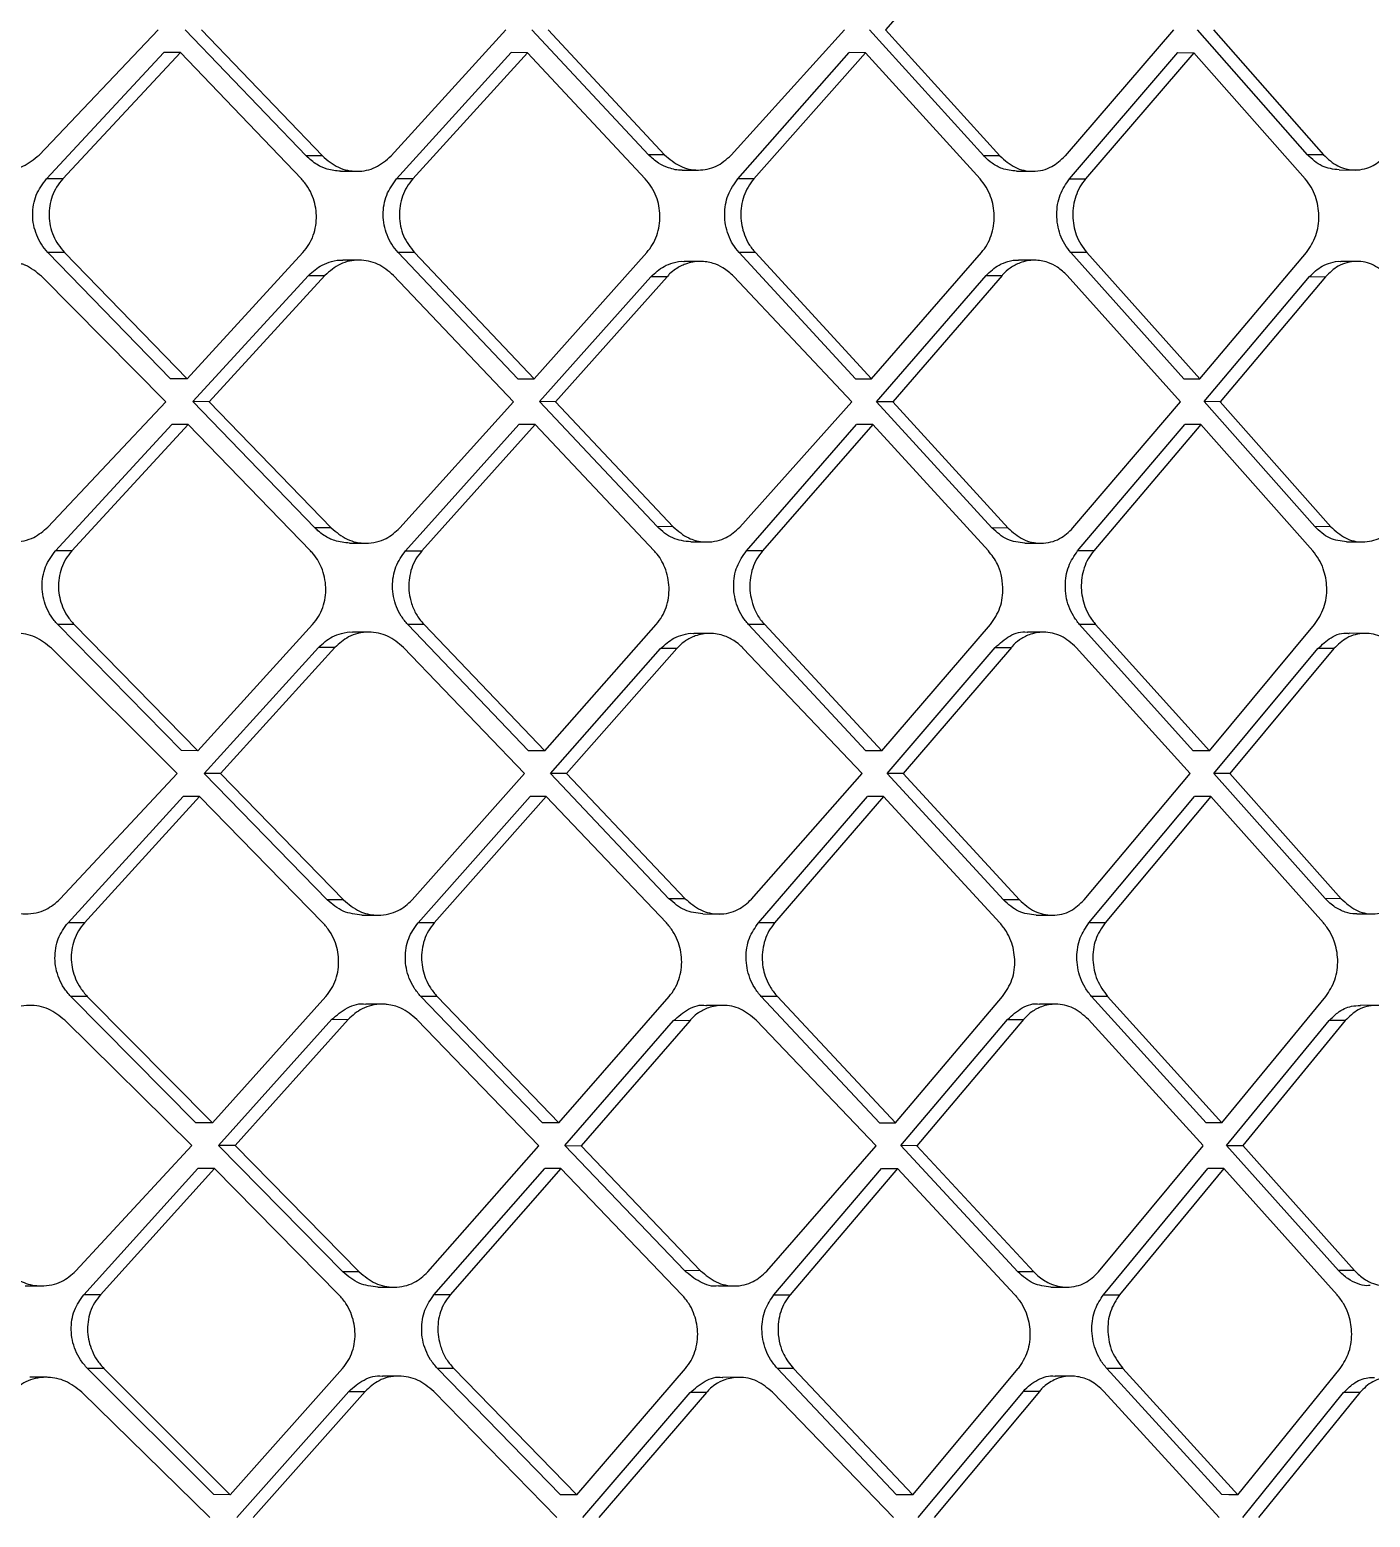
# Model space of a CAD drawing. Extents: x 525 to 609, y 649 to 778.
# Drawn here: x 535.386 to 536.673, y 715.638 to 717.065 of the extents above; entities that cross this region are included whole.
import ezdxf

# ---------------------------------------------------------------- set-up
doc = ezdxf.new("R2010")
doc.units = 0
doc.header["$MEASUREMENT"] = 0
doc.layers.add('1', color=4, linetype='Continuous')

# ---------------------------------------------------------------- blocks, each defined once
blk = doc.blocks.new('JETSETTER')
at = {"layer": '1', "color": 3, "linetype": 'Continuous', "lineweight": 25}
for p, q in [((11.1865, 48.0623), (11.0802, 47.9411)), ((10.2679, 47.8209), (10.3823, 47.9412)), ((10.5241, 47.82), (10.4082, 47.9412)), ((10.4239, 47.9412), (10.5398, 47.82)), ((10.6058, 47.82), (10.7159, 47.9411)), ((10.8527, 47.8212), (10.7408, 47.9412)), ((10.7564, 47.9411), (10.8682, 47.8211)), ((10.9322, 47.8208), (11.0408, 47.9411)), ((11.1746, 47.82), (11.0648, 47.9412)), ((11.0802, 47.9411), (11.19, 47.82)), ((11.3567, 47.9411), (11.2525, 47.82)), ((11.4851, 47.8212), (11.3796, 47.9412)), ((11.395, 47.9411), (11.5004, 47.8212)), ((10.275, 47.7981), (10.3878, 47.9192)), ((10.4035, 47.9192), (10.2907, 47.798)), ((10.4035, 47.9192), (10.3878, 47.9192)), ((10.5196, 47.798), (10.4035, 47.9192)), ((10.611, 47.798), (10.7209, 47.9192)), ((10.7365, 47.9191), (10.6266, 47.798)), ((10.7365, 47.9191), (10.7209, 47.9192)), ((10.8497, 47.798), (10.7365, 47.9191)), ((10.9384, 47.798), (11.0454, 47.9192)), ((11.0609, 47.9191), (10.9539, 47.798)), ((11.0609, 47.9191), (11.0454, 47.9192)), ((11.1709, 47.798), (11.0609, 47.9191)), ((11.2568, 47.798), (11.3608, 47.9192)), ((11.3762, 47.9191), (11.2722, 47.798)), ((11.3608, 47.9192), (11.3762, 47.9191)), ((11.3762, 47.9191), (11.4829, 47.798)), ((10.5398, 47.82), (10.5241, 47.82)), ((10.8682, 47.8211), (10.8527, 47.8212)), ((11.19, 47.82), (11.1746, 47.82)), ((11.5004, 47.8212), (11.4851, 47.8212)), ((10.5573, 47.8054), (10.573, 47.8054)), ((10.885, 47.8065), (10.9006, 47.8065)), ((11.206, 47.8054), (11.2214, 47.8053)), ((11.5156, 47.8066), (11.5309, 47.8065)), ((10.2907, 47.798), (10.275, 47.7981)), ((10.6266, 47.798), (10.611, 47.798)), ((10.9539, 47.798), (10.9384, 47.798)), ((11.2568, 47.798), (11.2722, 47.798)), ((10.3942, 47.6062), (10.2764, 47.7274)), ((10.2922, 47.7273), (10.2765, 47.7274)), ((10.2922, 47.7273), (10.4099, 47.6061)), ((10.4099, 47.6061), (10.5211, 47.7273)), ((10.575, 47.7199), (10.5593, 47.72)), ((10.7273, 47.6062), (10.6125, 47.7273)), ((10.6281, 47.7273), (10.6125, 47.7273)), ((10.6281, 47.7273), (10.7429, 47.6061)), ((10.7429, 47.6061), (10.8511, 47.7273)), ((10.9026, 47.7187), (10.887, 47.7188)), ((11.0515, 47.6061), (10.9398, 47.7273)), ((10.9553, 47.7273), (10.9398, 47.7273)), ((10.9553, 47.7273), (11.0669, 47.6061)), ((11.0669, 47.6061), (11.1723, 47.7273)), ((11.2233, 47.7199), (11.2079, 47.7199)), ((11.3664, 47.6062), (11.2581, 47.7273)), ((11.2735, 47.7273), (11.2581, 47.7273)), ((11.2735, 47.7273), (11.3818, 47.6061)), ((11.3818, 47.6061), (11.4841, 47.7273)), ((11.5326, 47.7188), (11.5173, 47.7188)), ((10.3897, 47.5841), (10.2703, 47.7045)), ((10.4156, 47.5842), (10.5265, 47.7053)), ((10.5422, 47.7053), (10.4313, 47.5841)), ((10.5265, 47.7053), (10.5422, 47.7053)), ((10.7232, 47.5841), (10.6081, 47.7053)), ((10.7481, 47.5842), (10.8551, 47.7041)), ((10.8706, 47.7041), (10.7636, 47.5841)), ((10.8706, 47.7041), (10.8551, 47.7041)), ((11.0478, 47.5841), (10.9345, 47.7044)), ((11.0717, 47.5841), (11.1768, 47.7053)), ((11.1922, 47.7053), (11.0871, 47.5841)), ((11.1768, 47.7053), (11.1922, 47.7053)), ((11.3632, 47.5841), (11.2546, 47.7053)), ((11.386, 47.5842), (11.4871, 47.7042)), ((11.5025, 47.7041), (11.4014, 47.5841)), ((11.4871, 47.7042), (11.5025, 47.7041)), ((10.4099, 47.6061), (10.3942, 47.6062)), ((10.7273, 47.6062), (10.7429, 47.6061)), ((11.0515, 47.6061), (11.0669, 47.6061)), ((11.3664, 47.6062), (11.3818, 47.6061)), ((10.2764, 47.4638), (10.3897, 47.5841)), ((10.5326, 47.463), (10.4156, 47.5842)), ((10.4313, 47.5841), (10.4156, 47.5842)), ((10.4313, 47.5841), (10.5483, 47.463)), ((10.6142, 47.463), (10.7232, 47.5841)), ((10.861, 47.4642), (10.7481, 47.5842)), ((10.7636, 47.5841), (10.7481, 47.5842)), ((10.7636, 47.5841), (10.8765, 47.4641)), ((10.9404, 47.4638), (11.0478, 47.5841)), ((11.1824, 47.463), (11.0717, 47.5841)), ((11.0871, 47.5841), (11.0717, 47.5841)), ((11.0871, 47.5841), (11.1978, 47.4629)), ((11.2601, 47.463), (11.3632, 47.5841)), ((11.4922, 47.4642), (11.386, 47.5842)), ((11.4014, 47.5841), (11.386, 47.5842)), ((11.4014, 47.5841), (11.5075, 47.4641)), ((10.2837, 47.4411), (10.3953, 47.5622)), ((10.4111, 47.5621), (10.2994, 47.441)), ((10.4111, 47.5621), (10.3953, 47.5622)), ((10.5283, 47.441), (10.4111, 47.5621)), ((10.6197, 47.441), (10.7284, 47.5621)), ((10.744, 47.5621), (10.6353, 47.441)), ((10.744, 47.5621), (10.7284, 47.5622)), ((10.8582, 47.4409), (10.744, 47.5621)), ((10.9467, 47.441), (11.0525, 47.5621)), ((11.068, 47.5621), (10.9622, 47.4409)), ((11.1789, 47.4409), (11.068, 47.5621)), ((11.2646, 47.441), (11.3674, 47.5622)), ((11.3828, 47.5621), (11.28, 47.441)), ((11.4902, 47.441), (11.3828, 47.5621)), ((10.5483, 47.463), (10.5326, 47.463)), ((10.8765, 47.4641), (10.861, 47.4642)), ((11.1978, 47.4629), (11.1824, 47.463)), ((11.5075, 47.4641), (11.4922, 47.4642)), ((10.5659, 47.4484), (10.5816, 47.4483)), ((10.8934, 47.4495), (10.9089, 47.4495)), ((11.2139, 47.4484), (11.2293, 47.4483)), ((11.5227, 47.4496), (11.538, 47.4495)), ((10.2994, 47.441), (10.2837, 47.4411)), ((10.6197, 47.441), (10.6353, 47.441)), ((10.9622, 47.4409), (10.9467, 47.441)), ((11.28, 47.441), (11.2646, 47.441)), ((10.4047, 47.2492), (10.2858, 47.3703)), ((10.3016, 47.3703), (10.2858, 47.3703)), ((10.4204, 47.2491), (10.3016, 47.3703)), ((10.5304, 47.3703), (10.4204, 47.2491)), ((10.5844, 47.3629), (10.5687, 47.3629)), ((10.7376, 47.2491), (10.6218, 47.3703)), ((10.6374, 47.3702), (10.6218, 47.3703)), ((10.6374, 47.3702), (10.7532, 47.2491)), ((10.7532, 47.2491), (10.8602, 47.3702)), ((10.9117, 47.3617), (10.8962, 47.3617)), ((11.0614, 47.2491), (10.9488, 47.3703)), ((10.9643, 47.3702), (10.9488, 47.3703)), ((10.9643, 47.3702), (11.0768, 47.2491)), ((11.0768, 47.2491), (11.1809, 47.3702)), ((11.2318, 47.3629), (11.2164, 47.3629)), ((11.3756, 47.2491), (11.2665, 47.3703)), ((11.2819, 47.3702), (11.2665, 47.3703)), ((11.2819, 47.3702), (11.391, 47.2491)), ((11.391, 47.2491), (11.492, 47.3703)), ((11.5404, 47.3617), (11.5251, 47.3618)), ((10.4004, 47.2271), (10.2799, 47.3475)), ((10.4262, 47.2272), (10.536, 47.3483)), ((10.5517, 47.3482), (10.442, 47.2271)), ((10.5517, 47.3482), (10.536, 47.3483)), ((10.7337, 47.2271), (10.6176, 47.3482)), ((10.7586, 47.2271), (10.8644, 47.3471)), ((10.8799, 47.3471), (10.7742, 47.2271)), ((10.8799, 47.3471), (10.8644, 47.3471)), ((11.0579, 47.2271), (10.9437, 47.3474)), ((11.0817, 47.2271), (11.1855, 47.3483)), ((11.201, 47.3482), (11.0972, 47.2271)), ((11.1855, 47.3483), (11.201, 47.3482)), ((11.2632, 47.3482), (11.3726, 47.2271)), ((11.3953, 47.2271), (11.4952, 47.3471)), ((11.5105, 47.3471), (11.4107, 47.2271)), ((11.5105, 47.3471), (11.4952, 47.3471)), ((10.4204, 47.2491), (10.4047, 47.2492)), ((10.7532, 47.2491), (10.7376, 47.2491)), ((11.0768, 47.2491), (11.0614, 47.2491)), ((11.391, 47.2491), (11.3756, 47.2491)), ((10.2882, 47.1068), (10.4004, 47.2271)), ((10.5444, 47.106), (10.4262, 47.2272)), ((10.442, 47.2271), (10.4263, 47.2272)), ((10.442, 47.2271), (10.5601, 47.1059)), ((10.626, 47.1059), (10.7337, 47.2271)), ((10.8724, 47.1071), (10.7586, 47.2271)), ((10.7742, 47.2271), (10.7586, 47.2271)), ((10.7742, 47.2271), (10.888, 47.1071)), ((10.9517, 47.1067), (11.0579, 47.2271)), ((11.1933, 47.106), (11.0817, 47.2271)), ((11.0972, 47.2271), (11.0817, 47.2271)), ((11.0972, 47.2271), (11.2087, 47.1059)), ((11.2708, 47.1059), (11.3726, 47.2271)), ((11.5022, 47.1072), (11.3953, 47.2271)), ((11.4107, 47.2271), (11.3953, 47.2271)), ((11.4107, 47.2271), (11.5175, 47.1071)), ((10.2957, 47.084), (10.4062, 47.2052)), ((10.422, 47.2051), (10.3115, 47.084)), ((10.422, 47.2051), (10.4062, 47.2052)), ((10.5403, 47.0839), (10.422, 47.2051)), ((10.6316, 47.084), (10.7391, 47.2051)), ((10.7547, 47.2051), (10.6472, 47.0839)), ((10.7547, 47.2051), (10.7391, 47.2051)), ((10.8699, 47.0839), (10.7547, 47.2051)), ((10.9583, 47.084), (11.0628, 47.2051)), ((11.0783, 47.2051), (10.9738, 47.0839)), ((11.0783, 47.2051), (11.0628, 47.2051)), ((11.19, 47.0839), (11.0783, 47.2051)), ((11.2755, 47.084), (11.3769, 47.2051)), ((11.3923, 47.2051), (11.2909, 47.0839)), ((11.3923, 47.2051), (11.3769, 47.2051)), ((11.5004, 47.0839), (11.3923, 47.2051)), ((10.5601, 47.1059), (10.5444, 47.106)), ((10.888, 47.1071), (10.8724, 47.1071)), ((11.2087, 47.1059), (11.1933, 47.106)), ((11.5175, 47.1071), (11.5022, 47.1072)), ((10.5778, 47.0913), (10.5935, 47.0913)), ((10.9049, 47.0925), (10.9205, 47.0924)), ((11.2248, 47.0913), (11.2402, 47.0913)), ((11.5325, 47.0925), (11.548, 47.0925)), ((10.3115, 47.084), (10.2957, 47.084)), ((10.6472, 47.0839), (10.6316, 47.084)), ((10.9738, 47.0839), (10.9583, 47.084)), ((11.2909, 47.0839), (11.2755, 47.084)), ((10.4185, 46.8921), (10.2984, 47.0133)), ((10.3142, 47.0132), (10.2985, 47.0133)), ((10.3142, 47.0132), (10.4342, 46.8921)), ((10.4342, 46.8921), (10.5431, 47.0132)), ((10.5971, 47.0058), (10.5814, 47.0059)), ((10.7512, 46.8921), (10.6344, 47.0133)), ((10.65, 47.0132), (10.6344, 47.0133)), ((10.65, 47.0132), (10.7668, 46.892)), ((10.7668, 46.892), (10.8726, 47.0132)), ((10.9241, 47.0047), (10.9085, 47.0047)), ((11.0744, 46.8921), (10.961, 47.0132)), ((10.9765, 47.0132), (10.961, 47.0132)), ((10.9765, 47.0132), (11.0899, 46.892)), ((11.0899, 46.892), (11.1926, 47.0132)), ((11.2435, 47.0058), (11.2281, 47.0059)), ((11.3878, 46.8921), (11.278, 47.0132)), ((11.2934, 47.0132), (11.278, 47.0132)), ((11.2934, 47.0132), (11.4031, 46.8921)), ((11.4031, 46.8921), (11.5028, 47.0132)), ((11.5511, 47.0047), (11.5359, 47.0048)), ((10.4144, 46.8701), (10.2927, 46.9904)), ((10.4402, 46.8701), (10.5489, 46.9913)), ((10.5646, 46.9912), (10.456, 46.8701)), ((10.5489, 46.9913), (10.5646, 46.9912)), ((10.7476, 46.87), (10.6304, 46.9912)), ((10.7724, 46.8701), (10.8769, 46.9901)), ((10.8925, 46.99), (10.788, 46.87)), ((10.8925, 46.99), (10.8769, 46.9901)), ((11.0712, 46.87), (10.9562, 46.9904)), ((11.0949, 46.8701), (11.1974, 46.9912)), ((11.2128, 46.9912), (11.1104, 46.87)), ((11.1974, 46.9912), (11.2128, 46.9912)), ((11.385, 46.8701), (11.2749, 46.9912)), ((11.4076, 46.8701), (11.5061, 46.9901)), ((11.5214, 46.9901), (11.423, 46.8701)), ((11.5214, 46.9901), (11.5061, 46.9901)), ((10.4342, 46.8921), (10.4185, 46.8921)), ((10.7668, 46.892), (10.7512, 46.8921)), ((11.0744, 46.8921), (11.0899, 46.892)), ((11.4031, 46.8921), (11.3878, 46.8921)), ((10.3033, 46.7498), (10.4144, 46.8701)), ((10.5595, 46.7489), (10.4402, 46.8701)), ((10.456, 46.8701), (10.4403, 46.8701)), ((10.456, 46.8701), (10.5752, 46.7489)), ((10.6411, 46.7489), (10.7476, 46.87)), ((10.8872, 46.7501), (10.7724, 46.8701)), ((10.7724, 46.8701), (10.788, 46.87)), ((10.788, 46.87), (10.9028, 46.75)), ((10.9664, 46.7497), (11.0712, 46.87)), ((11.2073, 46.7489), (11.0949, 46.8701)), ((11.1104, 46.87), (11.095, 46.8701)), ((11.1104, 46.87), (11.2227, 46.7489)), ((11.2847, 46.7489), (11.385, 46.87)), ((11.5151, 46.7501), (11.4076, 46.8701)), ((11.423, 46.8701), (11.5304, 46.7501)), ((10.311, 46.727), (10.4204, 46.8481)), ((10.4362, 46.8481), (10.3268, 46.7269)), ((10.4362, 46.8481), (10.4204, 46.8481)), ((10.5557, 46.7269), (10.4362, 46.8481)), ((10.6469, 46.7269), (10.7532, 46.8481)), ((10.7687, 46.848), (10.6625, 46.7269)), ((10.8849, 46.7269), (10.7687, 46.848)), ((10.9731, 46.7269), (11.0763, 46.8481)), ((11.0917, 46.848), (10.9886, 46.7269)), ((11.0763, 46.8481), (11.0917, 46.848)), ((11.0917, 46.848), (11.2043, 46.7269)), ((11.2894, 46.7269), (11.3895, 46.8481)), ((11.4049, 46.848), (11.3048, 46.7269)), ((11.5136, 46.7269), (11.4049, 46.848)), ((10.5752, 46.7489), (10.5595, 46.7489)), ((10.9028, 46.75), (10.8872, 46.7501)), ((11.2227, 46.7489), (11.2073, 46.7489)), ((11.5304, 46.7501), (11.5151, 46.7501)), ((10.2545, 46.7355), (10.2703, 46.7355)), ((10.5931, 46.7343), (10.6087, 46.7342)), ((10.9198, 46.7354), (10.9353, 46.7354)), ((11.2389, 46.7343), (11.2543, 46.7342)), ((10.3268, 46.7269), (10.311, 46.727)), ((10.6625, 46.7269), (10.6469, 46.7269)), ((10.9731, 46.7269), (10.9886, 46.7269)), ((11.2895, 46.7269), (11.3048, 46.7269)), ((10.2748, 46.6477), (10.259, 46.6477)), ((10.4357, 46.5351), (10.3144, 46.6563)), ((10.3302, 46.6562), (10.3144, 46.6562)), ((10.3302, 46.6562), (10.4514, 46.535)), ((10.4514, 46.535), (10.5591, 46.6562)), ((10.6132, 46.6488), (10.5975, 46.6488)), ((10.7682, 46.535), (10.6503, 46.6562)), ((10.666, 46.6562), (10.6503, 46.6562)), ((10.666, 46.6562), (10.7839, 46.535)), ((10.7839, 46.535), (10.8883, 46.6561)), ((10.9398, 46.6476), (10.9242, 46.6477)), ((11.0908, 46.535), (10.9765, 46.6562)), ((10.992, 46.6561), (10.9765, 46.6562)), ((10.992, 46.6561), (11.1063, 46.535)), ((11.1063, 46.535), (11.2076, 46.6561)), ((11.2585, 46.6488), (11.2429, 46.6488)), ((11.403, 46.5351), (11.2926, 46.6562)), ((11.308, 46.6562), (11.2926, 46.6562)), ((11.308, 46.6562), (11.4184, 46.535)), ((11.4184, 46.535), (11.5166, 46.6562)), ((10.4318, 46.513), (10.3089, 46.6334)), ((10.4576, 46.5131), (10.5651, 46.6342)), ((10.5808, 46.6342), (10.4734, 46.513)), ((10.5651, 46.6342), (10.5808, 46.6342)), ((10.7648, 46.513), (10.6466, 46.6342)), ((10.7896, 46.513), (10.8928, 46.633)), ((10.9083, 46.633), (10.8052, 46.513)), ((10.9083, 46.633), (10.8928, 46.633)), ((11.0878, 46.513), (10.9719, 46.6333)), ((11.1115, 46.513), (11.2125, 46.6342)), ((11.2279, 46.6341), (11.1269, 46.513)), ((11.2279, 46.6341), (11.2125, 46.6342)), ((11.4005, 46.513), (11.2898, 46.6342)), ((11.423, 46.5131), (11.5199, 46.6331)), ((11.5353, 46.633), (11.4383, 46.513)), ((11.5353, 46.633), (11.5199, 46.6331)), ((10.4514, 46.535), (10.4357, 46.5351)), ((10.7839, 46.535), (10.7683, 46.535)), ((11.1063, 46.535), (11.0908, 46.535))]:
    blk.add_line(p, q, dxfattribs=at)
at = {"layer": '1', "color": 3, "linetype": 'Continuous', "lineweight": 25, "flags": 128}
for points in [[(11.068, 47.5621), (11.0593, 47.5621), (11.0525, 47.5621)], [(11.3828, 47.5621), (11.3742, 47.5621), (11.3674, 47.5622)], [(11.4076, 46.8701), (11.4162, 46.8701), (11.423, 46.8701)], [(10.7687, 46.848), (10.76, 46.8481), (10.7532, 46.8481)], [(11.4049, 46.848), (11.3963, 46.8481), (11.3895, 46.8481)], [(11.4184, 46.535), (11.4098, 46.535), (11.403, 46.5351)]]:
    blk.add_lwpolyline(points, dxfattribs=at)
at = {"layer": '1', "color": 3, "linetype": 'Continuous', "lineweight": 25}
for points, knots in [([(10.2005, 47.8212), (10.2055, 47.8171), (10.2155, 47.809), (10.2343, 47.8054), (10.2531, 47.8087), (10.263, 47.8168), (10.2679, 47.8209)], [0, 0, 0, 0, 0.249217, 0.499456, 0.750404, 1, 1, 1, 1]), ([(10.5573, 47.8054), (10.553, 47.8058), (10.5452, 47.8065), (10.5337, 47.8116), (10.5276, 47.817), (10.5241, 47.82)], [0, 0, 0, 0, 0.356318, 0.643628, 1, 1, 1, 1]), ([(10.5398, 47.82), (10.5447, 47.8159), (10.5545, 47.8077), (10.573, 47.8042), (10.5914, 47.8076), (10.601, 47.8159), (10.6058, 47.82)], [0, 0, 0, 0, 0.249458, 0.499571, 0.750256, 1, 1, 1, 1]), ([(10.885, 47.8066), (10.885, 47.8065), (10.8806, 47.806), (10.8727, 47.8081), (10.8617, 47.8129), (10.8558, 47.8183), (10.8527, 47.8212)], [0, 0, 0, 0, 0.002326, 0.373853, 0.664252, 1, 1, 1, 1]), ([(10.8682, 47.8211), (10.873, 47.8171), (10.8825, 47.8089), (10.9004, 47.8054), (10.9182, 47.8086), (10.9275, 47.8167), (10.9322, 47.8208)], [0, 0, 0, 0, 0.249687, 0.499719, 0.750158, 1, 1, 1, 1]), ([(11.206, 47.8054), (11.2013, 47.8059), (11.1931, 47.8067), (11.1829, 47.8124), (11.1773, 47.8171), (11.1749, 47.8197), (11.1746, 47.82)], [0, 0, 0, 0, 0.406207, 0.710662, 0.967632, 1, 1, 1, 1]), ([(11.19, 47.82), (11.1946, 47.8159), (11.2039, 47.8077), (11.2191, 47.8046), (11.231, 47.8061), (11.242, 47.8102), (11.2484, 47.8162), (11.2525, 47.82)], [0, 0, 0, 0, 0.249529, 0.499101, 0.641601, 0.772733, 1, 1, 1, 1]), ([(11.5156, 47.8066), (11.5099, 47.8073), (11.4985, 47.8086), (11.4896, 47.817), (11.4851, 47.8212)], [0, 0, 0, 0, 0.498819, 1, 1, 1, 1]), ([(11.5004, 47.8212), (11.5049, 47.8171), (11.5123, 47.8103), (11.5233, 47.807), (11.532, 47.8063), (11.5398, 47.8073), (11.5505, 47.8111), (11.5567, 47.8171), (11.5607, 47.8208)], [0, 0, 0, 0, 0.249492, 0.414129, 0.499787, 0.639593, 0.769704, 1, 1, 1, 1]), ([(10.2764, 47.7274), (10.2742, 47.7299), (10.2699, 47.7349), (10.2654, 47.7439), (10.2625, 47.7535), (10.2615, 47.7634), (10.2624, 47.7732), (10.2657, 47.7856), (10.2713, 47.7931), (10.275, 47.7981)], [0, 0, 0, 0, 0.130624, 0.259173, 0.385889, 0.511016, 0.634833, 0.757605, 1, 1, 1, 1]), ([(10.2907, 47.798), (10.2886, 47.7955), (10.2845, 47.7905), (10.279, 47.7788), (10.2768, 47.7657), (10.2784, 47.7527), (10.2822, 47.7401), (10.2882, 47.7324), (10.2922, 47.7273)], [0, 0, 0, 0, 0.129881, 0.256623, 0.50062, 0.623805, 0.750228, 1, 1, 1, 1]), ([(10.5211, 47.7273), (10.5231, 47.7298), (10.5272, 47.7348), (10.5326, 47.7465), (10.5353, 47.7626), (10.5319, 47.7787), (10.5261, 47.7904), (10.5218, 47.7954), (10.5196, 47.798)], [0, 0, 0, 0, 0.128552, 0.254846, 0.500517, 0.739475, 0.867093, 1, 1, 1, 1]), ([(10.6125, 47.7273), (10.6103, 47.7299), (10.6061, 47.7349), (10.6016, 47.744), (10.5989, 47.7536), (10.5976, 47.7666), (10.6002, 47.7831), (10.6074, 47.7931), (10.611, 47.798)], [0, 0, 0, 0, 0.13115, 0.260237, 0.387481, 0.513023, 0.758633, 1, 1, 1, 1]), ([(10.6266, 47.798), (10.6246, 47.7955), (10.6206, 47.7905), (10.6152, 47.7787), (10.6126, 47.7624), (10.6164, 47.7426), (10.6242, 47.7324), (10.6281, 47.7273)], [0, 0, 0, 0, 0.129556, 0.256325, 0.501111, 0.750029, 1, 1, 1, 1]), ([(10.8511, 47.7273), (10.8531, 47.7297), (10.857, 47.7347), (10.8623, 47.7464), (10.8649, 47.7626), (10.8617, 47.7786), (10.856, 47.7903), (10.8518, 47.7954), (10.8497, 47.798)], [0, 0, 0, 0, 0.127886, 0.253967, 0.500341, 0.739341, 0.867043, 1, 1, 1, 1]), ([(10.9398, 47.7273), (10.9377, 47.7299), (10.9335, 47.7349), (10.9292, 47.7441), (10.9265, 47.7537), (10.9254, 47.7668), (10.9279, 47.7831), (10.9349, 47.7931), (10.9384, 47.798)], [0, 0, 0, 0, 0.131686, 0.261311, 0.388978, 0.514778, 0.760224, 1, 1, 1, 1]), ([(10.9539, 47.798), (10.9519, 47.7955), (10.948, 47.7905), (10.9428, 47.7787), (10.9402, 47.7627), (10.9434, 47.7467), (10.9489, 47.735), (10.9531, 47.7299), (10.9553, 47.7272)], [0, 0, 0, 0, 0.128915, 0.255371, 0.500274, 0.737135, 0.865408, 1, 1, 1, 1]), ([(11.1723, 47.7273), (11.1742, 47.7297), (11.178, 47.7347), (11.1831, 47.7464), (11.1857, 47.7625), (11.1826, 47.7786), (11.1771, 47.7903), (11.173, 47.7954), (11.1709, 47.798)], [0, 0, 0, 0, 0.127067, 0.252921, 0.500152, 0.739066, 0.866882, 1, 1, 1, 1]), ([(11.2581, 47.7273), (11.256, 47.7299), (11.252, 47.735), (11.2477, 47.7442), (11.2452, 47.7539), (11.2441, 47.767), (11.2466, 47.7832), (11.2534, 47.7931), (11.2568, 47.798)], [0, 0, 0, 0, 0.132691, 0.263114, 0.391338, 0.517448, 0.76244, 1, 1, 1, 1]), ([(11.2722, 47.798), (11.2703, 47.7955), (11.2665, 47.7905), (11.2614, 47.7788), (11.2588, 47.7628), (11.2619, 47.7468), (11.2673, 47.7351), (11.2714, 47.7299), (11.2735, 47.7273)], [0, 0, 0, 0, 0.128427, 0.254716, 0.500108, 0.735924, 0.864531, 1, 1, 1, 1]), ([(11.4841, 47.7273), (11.4876, 47.7325), (11.4944, 47.7428), (11.4971, 47.7625), (11.4942, 47.7785), (11.4889, 47.7903), (11.4849, 47.7954), (11.4829, 47.798)], [0, 0, 0, 0, 0.250485, 0.499403, 0.738227, 0.866353, 1, 1, 1, 1]), ([(10.2703, 47.7045), (10.2653, 47.7086), (10.2603, 47.7127), (10.2544, 47.7152), (10.254, 47.7154), (10.2524, 47.716), (10.2466, 47.718), (10.2348, 47.7197), (10.2176, 47.7165), (10.2078, 47.7083), (10.203, 47.7042)], [0, 0, 0, 0, 0.248889, 0.251194, 0.255286, 0.268823, 0.31738, 0.499763, 0.750558, 1, 1, 1, 1]), ([(10.5265, 47.7053), (10.5307, 47.7091), (10.5373, 47.715), (10.5489, 47.7189), (10.5557, 47.7205), (10.5593, 47.72), (10.5593, 47.7199)], [0, 0, 0, 0, 0.43776, 0.702006, 0.995972, 1, 1, 1, 1]), ([(10.6081, 47.7053), (10.6032, 47.7094), (10.5934, 47.7176), (10.575, 47.7211), (10.5565, 47.7177), (10.5469, 47.7094), (10.5422, 47.7053)], [0, 0, 0, 0, 0.249384, 0.499477, 0.750216, 1, 1, 1, 1]), ([(10.8551, 47.7041), (10.8591, 47.7079), (10.8656, 47.7138), (10.8767, 47.7177), (10.8834, 47.7193), (10.8869, 47.7187), (10.887, 47.7187)], [0, 0, 0, 0, 0.438594, 0.700226, 0.989598, 1, 1, 1, 1]), ([(10.9345, 47.7044), (10.9312, 47.7074), (10.9252, 47.7128), (10.9141, 47.7176), (10.9018, 47.7195), (10.8893, 47.7173), (10.8797, 47.7123), (10.8738, 47.7077), (10.8714, 47.705), (10.8706, 47.7041)], [0, 0, 0, 0, 0.177383, 0.320412, 0.499392, 0.699172, 0.849268, 0.94952, 1, 1, 1, 1]), ([(11.1768, 47.7053), (11.1807, 47.7091), (11.187, 47.7151), (11.198, 47.7189), (11.2044, 47.7205), (11.2078, 47.7199), (11.2078, 47.7199)], [0, 0, 0, 0, 0.443747, 0.706104, 0.994912, 1, 1, 1, 1]), ([(11.2546, 47.7053), (11.2516, 47.7081), (11.2459, 47.7135), (11.2351, 47.7186), (11.2228, 47.7207), (11.2103, 47.7184), (11.2002, 47.713), (11.1945, 47.7083), (11.1924, 47.7056), (11.1922, 47.7053)], [0, 0, 0, 0, 0.168102, 0.313567, 0.499629, 0.702885, 0.854165, 0.983025, 1, 1, 1, 1]), ([(11.4871, 47.7042), (11.491, 47.708), (11.4971, 47.7139), (11.5077, 47.7177), (11.5139, 47.7194), (11.5172, 47.7188), (11.5173, 47.7187)], [0, 0, 0, 0, 0.445746, 0.705255, 0.988545, 1, 1, 1, 1]), ([(11.5627, 47.7045), (11.5582, 47.7085), (11.5493, 47.7165), (11.5346, 47.7195), (11.5231, 47.7179), (11.5125, 47.7138), (11.5064, 47.7079), (11.5025, 47.7041)], [0, 0, 0, 0, 0.249683, 0.499218, 0.642033, 0.773267, 1, 1, 1, 1]), ([(10.209, 47.4642), (10.214, 47.4601), (10.2241, 47.452), (10.2404, 47.4489), (10.2533, 47.4503), (10.2652, 47.4542), (10.272, 47.4601), (10.2764, 47.4638)], [0, 0, 0, 0, 0.248776, 0.498552, 0.644053, 0.776217, 1, 1, 1, 1]), ([(10.5659, 47.4484), (10.5611, 47.4489), (10.5526, 47.4497), (10.5425, 47.4548), (10.5363, 47.4594), (10.5335, 47.4621), (10.5326, 47.463)], [0, 0, 0, 0, 0.39826, 0.698709, 0.899389, 1, 1, 1, 1]), ([(10.5483, 47.463), (10.5532, 47.4589), (10.563, 47.4507), (10.579, 47.4476), (10.5916, 47.4491), (10.6033, 47.4532), (10.61, 47.4592), (10.6142, 47.463)], [0, 0, 0, 0, 0.249072, 0.498736, 0.642409, 0.773951, 1, 1, 1, 1]), ([(10.8934, 47.4496), (10.8874, 47.4502), (10.8753, 47.4516), (10.8658, 47.4599), (10.861, 47.4642)], [0, 0, 0, 0, 0.498186, 1, 1, 1, 1]), ([(10.8765, 47.4641), (10.8812, 47.46), (10.8895, 47.4529), (10.9009, 47.45), (10.9067, 47.4495), (10.9081, 47.4495), (10.9085, 47.4495), (10.9086, 47.4495), (10.9119, 47.4495), (10.9184, 47.4502), (10.9296, 47.4541), (10.9362, 47.46), (10.9404, 47.4638)], [0, 0, 0, 0, 0.249098, 0.435288, 0.482664, 0.494845, 0.498044, 0.499207, 0.499342, 0.641198, 0.772023, 1, 1, 1, 1]), ([(11.2139, 47.4484), (11.2081, 47.4491), (11.1964, 47.4504), (11.1871, 47.4588), (11.1824, 47.463)], [0, 0, 0, 0, 0.494465, 1, 1, 1, 1]), ([(11.1978, 47.4629), (11.2024, 47.4588), (11.21, 47.4522), (11.2214, 47.4488), (11.2304, 47.448), (11.2387, 47.4491), (11.2497, 47.4531), (11.256, 47.4591), (11.2601, 47.463)], [0, 0, 0, 0, 0.249293, 0.406183, 0.49963, 0.639113, 0.769107, 1, 1, 1, 1]), ([(11.5227, 47.4496), (11.5171, 47.4503), (11.5057, 47.4516), (11.4967, 47.46), (11.4922, 47.4642)], [0, 0, 0, 0, 0.500202, 1, 1, 1, 1]), ([(11.5075, 47.4641), (11.512, 47.4601), (11.521, 47.4519), (11.5355, 47.4489), (11.5468, 47.4502), (11.5574, 47.454), (11.5636, 47.46), (11.5677, 47.4638)], [0, 0, 0, 0, 0.249766, 0.499306, 0.636044, 0.765207, 1, 1, 1, 1]), ([(10.2858, 47.3703), (10.2835, 47.3729), (10.2791, 47.378), (10.2745, 47.3871), (10.2716, 47.3968), (10.2703, 47.4098), (10.2728, 47.4262), (10.2801, 47.4361), (10.2837, 47.4411)], [0, 0, 0, 0, 0.132712, 0.262796, 0.390499, 0.516048, 0.76059, 1, 1, 1, 1]), ([(10.2994, 47.441), (10.2974, 47.4385), (10.2933, 47.4335), (10.2892, 47.4246), (10.2868, 47.4151), (10.2861, 47.4024), (10.2889, 47.3896), (10.2948, 47.378), (10.2993, 47.3729), (10.3016, 47.3703)], [0, 0, 0, 0, 0.128931, 0.255264, 0.379309, 0.50139, 0.737205, 0.865267, 1, 1, 1, 1]), ([(10.5304, 47.3702), (10.5324, 47.3727), (10.5364, 47.3777), (10.5404, 47.3866), (10.5428, 47.3961), (10.5436, 47.4091), (10.54, 47.4247), (10.5334, 47.4359), (10.5289, 47.4404), (10.5283, 47.441)], [0, 0, 0, 0, 0.127638, 0.25366, 0.378344, 0.501628, 0.750815, 0.970875, 1, 1, 1, 1]), ([(10.6218, 47.3703), (10.6196, 47.3729), (10.6152, 47.378), (10.6107, 47.3872), (10.6078, 47.3969), (10.6066, 47.4099), (10.6091, 47.4262), (10.6162, 47.4361), (10.6196, 47.441)], [0, 0, 0, 0, 0.13336, 0.264063, 0.392257, 0.518115, 0.762455, 1, 1, 1, 1]), ([(10.6353, 47.441), (10.6333, 47.4385), (10.6293, 47.4335), (10.624, 47.4217), (10.622, 47.4086), (10.6237, 47.3952), (10.6272, 47.3848), (10.6319, 47.3763), (10.6359, 47.3719), (10.6374, 47.3702)], [0, 0, 0, 0, 0.128338, 0.254502, 0.500003, 0.623894, 0.767125, 0.913589, 1, 1, 1, 1]), ([(10.8602, 47.3702), (10.8622, 47.3727), (10.866, 47.3776), (10.8712, 47.3894), (10.8737, 47.4058), (10.8695, 47.4247), (10.8631, 47.4359), (10.8586, 47.4405), (10.8582, 47.4409)], [0, 0, 0, 0, 0.127003, 0.252959, 0.500826, 0.750394, 0.973472, 1, 1, 1, 1]), ([(10.9488, 47.3703), (10.9466, 47.3729), (10.9423, 47.378), (10.9379, 47.3873), (10.9352, 47.3971), (10.934, 47.4101), (10.9365, 47.4263), (10.9434, 47.4362), (10.9467, 47.441)], [0, 0, 0, 0, 0.13434, 0.265846, 0.394629, 0.520821, 0.764745, 1, 1, 1, 1]), ([(10.9622, 47.4409), (10.9603, 47.4384), (10.9564, 47.4335), (10.9513, 47.4217), (10.9493, 47.4086), (10.951, 47.3952), (10.9543, 47.3848), (10.9589, 47.3763), (10.9628, 47.3718), (10.9643, 47.3702)], [0, 0, 0, 0, 0.127709, 0.253685, 0.499835, 0.623606, 0.767448, 0.914556, 1, 1, 1, 1]), ([(11.1809, 47.3702), (11.1844, 47.3754), (11.1913, 47.3857), (11.1936, 47.4035), (11.1916, 47.4177), (11.1875, 47.4301), (11.1821, 47.4369), (11.1789, 47.441)], [0, 0, 0, 0, 0.25031, 0.499342, 0.659962, 0.797002, 1, 1, 1, 1]), ([(11.2665, 47.3703), (11.2644, 47.3729), (11.2602, 47.3782), (11.2559, 47.3876), (11.2533, 47.3974), (11.2523, 47.4105), (11.2547, 47.4265), (11.2614, 47.4362), (11.2646, 47.441)], [0, 0, 0, 0, 0.135978, 0.268738, 0.398372, 0.524954, 0.768071, 1, 1, 1, 1]), ([(11.28, 47.441), (11.2781, 47.4385), (11.2744, 47.4335), (11.2694, 47.4218), (11.267, 47.4058), (11.2702, 47.3899), (11.2756, 47.3781), (11.2798, 47.3729), (11.2819, 47.3702)], [0, 0, 0, 0, 0.127124, 0.252981, 0.500106, 0.73311, 0.862416, 1, 1, 1, 1]), ([(11.492, 47.3703), (11.4954, 47.3754), (11.5022, 47.3857), (11.5047, 47.4054), (11.5017, 47.4214), (11.4964, 47.4332), (11.4923, 47.4383), (11.4902, 47.441)], [0, 0, 0, 0, 0.249142, 0.499386, 0.735117, 0.864029, 1, 1, 1, 1]), ([(10.2799, 47.3475), (10.2748, 47.3515), (10.2647, 47.3595), (10.2484, 47.3625), (10.2355, 47.3609), (10.2236, 47.3568), (10.2168, 47.3509), (10.2125, 47.3471)], [0, 0, 0, 0, 0.248709, 0.498454, 0.644907, 0.777408, 1, 1, 1, 1]), ([(10.536, 47.3483), (10.5402, 47.3521), (10.5469, 47.3581), (10.5585, 47.3619), (10.5652, 47.3635), (10.5687, 47.3629), (10.5687, 47.3629)], [0, 0, 0, 0, 0.445541, 0.708483, 0.997845, 1, 1, 1, 1]), ([(10.6176, 47.3482), (10.6127, 47.3523), (10.6029, 47.3605), (10.5869, 47.3636), (10.5742, 47.3621), (10.5626, 47.358), (10.5559, 47.352), (10.5517, 47.3482)], [0, 0, 0, 0, 0.248972, 0.498625, 0.643783, 0.775846, 1, 1, 1, 1]), ([(10.8644, 47.3471), (10.8684, 47.3509), (10.8749, 47.3569), (10.8861, 47.3606), (10.8926, 47.3623), (10.8961, 47.3617), (10.8962, 47.3617)], [0, 0, 0, 0, 0.446842, 0.706996, 0.991096, 1, 1, 1, 1]), ([(10.9437, 47.3474), (10.9436, 47.3475), (10.9434, 47.3477), (10.9427, 47.3485), (10.9402, 47.3508), (10.9348, 47.3551), (10.9249, 47.3602), (10.9117, 47.3625), (10.8986, 47.3603), (10.889, 47.3554), (10.8831, 47.3508), (10.8807, 47.348), (10.8799, 47.3471)], [0, 0, 0, 0, 0.005035, 0.013565, 0.041128, 0.138187, 0.291016, 0.499301, 0.697734, 0.847351, 0.948049, 1, 1, 1, 1]), ([(11.1855, 47.3483), (11.19, 47.3522), (11.1988, 47.3601), (11.2107, 47.3642), (11.2163, 47.3629), (11.2164, 47.3629)], [0, 0, 0, 0, 0.500564, 0.993301, 1, 1, 1, 1]), ([(11.2632, 47.3482), (11.2586, 47.3523), (11.2492, 47.3605), (11.2329, 47.3639), (11.219, 47.3614), (11.209, 47.3561), (11.2033, 47.3513), (11.2012, 47.3486), (11.201, 47.3482)], [0, 0, 0, 0, 0.249393, 0.498705, 0.700714, 0.851681, 0.981985, 1, 1, 1, 1]), ([(11.4952, 47.3471), (11.4992, 47.3509), (11.5075, 47.3587), (11.519, 47.363), (11.5248, 47.3617), (11.5251, 47.3616)], [0, 0, 0, 0, 0.468737, 0.977318, 1, 1, 1, 1]), ([(11.5705, 47.3474), (11.566, 47.3515), (11.5571, 47.3595), (11.5425, 47.3624), (11.5312, 47.3609), (11.5206, 47.3569), (11.5144, 47.3509), (11.5105, 47.3471)], [0, 0, 0, 0, 0.249721, 0.499233, 0.638357, 0.768345, 1, 1, 1, 1]), ([(10.2208, 47.1071), (10.2258, 47.1031), (10.2359, 47.095), (10.2522, 47.0918), (10.265, 47.0932), (10.2769, 47.0971), (10.2838, 47.103), (10.2882, 47.1068)], [0, 0, 0, 0, 0.248822, 0.498636, 0.642211, 0.773746, 1, 1, 1, 1]), ([(10.5778, 47.0914), (10.5716, 47.092), (10.5592, 47.0934), (10.5493, 47.1018), (10.5444, 47.106)], [0, 0, 0, 0, 0.499919, 1, 1, 1, 1]), ([(10.5601, 47.1059), (10.565, 47.1018), (10.5743, 47.0941), (10.5866, 47.0915), (10.5961, 47.0912), (10.6034, 47.0921), (10.615, 47.096), (10.6217, 47.1021), (10.626, 47.1059)], [0, 0, 0, 0, 0.248948, 0.469982, 0.498907, 0.640471, 0.771288, 1, 1, 1, 1]), ([(10.9049, 47.0925), (10.8989, 47.0932), (10.8869, 47.0945), (10.8773, 47.1029), (10.8724, 47.1071)], [0, 0, 0, 0, 0.499144, 1, 1, 1, 1]), ([(10.888, 47.1071), (10.8927, 47.103), (10.9023, 47.0949), (10.9177, 47.0918), (10.9298, 47.0931), (10.941, 47.097), (10.9476, 47.1029), (10.9517, 47.1067)], [0, 0, 0, 0, 0.249353, 0.498899, 0.638635, 0.768844, 1, 1, 1, 1]), ([(11.2248, 47.0914), (11.219, 47.092), (11.2073, 47.0934), (11.198, 47.1017), (11.1933, 47.106)], [0, 0, 0, 0, 0.496059, 1, 1, 1, 1]), ([(11.2087, 47.1059), (11.2133, 47.1018), (11.2227, 47.0937), (11.2377, 47.0906), (11.2494, 47.092), (11.2604, 47.0959), (11.2667, 47.102), (11.2708, 47.1059)], [0, 0, 0, 0, 0.24957, 0.499074, 0.636258, 0.76563, 1, 1, 1, 1]), ([(11.5325, 47.0927), (11.532, 47.0926), (11.5283, 47.0923), (11.5211, 47.0941), (11.511, 47.0985), (11.5052, 47.1042), (11.5022, 47.1072)], [0, 0, 0, 0, 0.043646, 0.334645, 0.653455, 1, 1, 1, 1]), ([(11.5175, 47.1071), (11.522, 47.103), (11.531, 47.0949), (11.5454, 47.0918), (11.5565, 47.0932), (11.5671, 47.0969), (11.5734, 47.1029), (11.5774, 47.1068)], [0, 0, 0, 0, 0.249817, 0.499329, 0.633421, 0.761725, 1, 1, 1, 1]), ([(10.2984, 47.0133), (10.2961, 47.0159), (10.2916, 47.021), (10.2869, 47.0302), (10.2839, 47.04), (10.2826, 47.053), (10.285, 47.0693), (10.2921, 47.0792), (10.2957, 47.084)], [0, 0, 0, 0, 0.134635, 0.266075, 0.394599, 0.520437, 0.76387, 1, 1, 1, 1]), ([(10.3115, 47.084), (10.3094, 47.0815), (10.3054, 47.0765), (10.3014, 47.0675), (10.299, 47.0581), (10.2984, 47.0454), (10.3014, 47.0326), (10.3074, 47.021), (10.3119, 47.0159), (10.3142, 47.0132)], [0, 0, 0, 0, 0.12814, 0.254223, 0.378544, 0.50145, 0.735792, 0.86419, 1, 1, 1, 1]), ([(10.5431, 47.0132), (10.5451, 47.0157), (10.549, 47.0206), (10.5529, 47.0295), (10.5552, 47.039), (10.5558, 47.0518), (10.553, 47.0646), (10.547, 47.0762), (10.5426, 47.0813), (10.5403, 47.0839)], [0, 0, 0, 0, 0.12663, 0.25219, 0.376976, 0.501309, 0.736841, 0.865031, 1, 1, 1, 1]), ([(10.6343, 47.0132), (10.6321, 47.0159), (10.6276, 47.0211), (10.623, 47.0304), (10.6201, 47.0402), (10.6189, 47.0532), (10.6213, 47.0694), (10.6282, 47.0792), (10.6316, 47.084)], [0, 0, 0, 0, 0.13562, 0.26794, 0.397103, 0.523301, 0.76633, 1, 1, 1, 1]), ([(10.6472, 47.0839), (10.6453, 47.0814), (10.6414, 47.0765), (10.6374, 47.0676), (10.6352, 47.0581), (10.6346, 47.0454), (10.6374, 47.0327), (10.6433, 47.021), (10.6477, 47.0158), (10.65, 47.0132)], [0, 0, 0, 0, 0.127391, 0.253222, 0.377737, 0.501182, 0.734715, 0.863457, 1, 1, 1, 1]), ([(10.8726, 47.0132), (10.8745, 47.0156), (10.8783, 47.0206), (10.8821, 47.0294), (10.8844, 47.0389), (10.885, 47.0516), (10.8822, 47.0645), (10.8764, 47.0761), (10.8721, 47.0813), (10.8699, 47.0839)], [0, 0, 0, 0, 0.125681, 0.250944, 0.376008, 0.501085, 0.735998, 0.86444, 1, 1, 1, 1]), ([(10.961, 47.0132), (10.9587, 47.0159), (10.9544, 47.0212), (10.9499, 47.0306), (10.9471, 47.0405), (10.9459, 47.0535), (10.9483, 47.0695), (10.955, 47.0792), (10.9583, 47.084)], [0, 0, 0, 0, 0.137084, 0.270562, 0.400551, 0.52714, 0.769496, 1, 1, 1, 1]), ([(10.9738, 47.0839), (10.9719, 47.0814), (10.9681, 47.0765), (10.9631, 47.0647), (10.9608, 47.0487), (10.9642, 47.0328), (10.9699, 47.0211), (10.9742, 47.0159), (10.9765, 47.0132)], [0, 0, 0, 0, 0.126762, 0.252503, 0.500327, 0.732699, 0.86207, 1, 1, 1, 1]), ([(11.1926, 47.0132), (11.196, 47.0183), (11.2029, 47.0287), (11.2053, 47.0484), (11.202, 47.0643), (11.1964, 47.0761), (11.1922, 47.0812), (11.19, 47.0839)], [0, 0, 0, 0, 0.248782, 0.499599, 0.733949, 0.863126, 1, 1, 1, 1]), ([(11.278, 47.0132), (11.2758, 47.016), (11.2715, 47.0213), (11.2671, 47.031), (11.2645, 47.0409), (11.2634, 47.054), (11.2659, 47.0698), (11.2723, 47.0793), (11.2755, 47.084)], [0, 0, 0, 0, 0.139534, 0.274872, 0.406058, 0.53315, 0.774225, 1, 1, 1, 1]), ([(11.2909, 47.0839), (11.2874, 47.0787), (11.2806, 47.0684), (11.2783, 47.0484), (11.2821, 47.0286), (11.2896, 47.0183), (11.2934, 47.0132)], [0, 0, 0, 0, 0.250651, 0.500187, 0.74984, 1, 1, 1, 1]), ([(11.5028, 47.0132), (11.5061, 47.0183), (11.5111, 47.026), (11.5139, 47.0387), (11.5146, 47.0514), (11.5121, 47.0642), (11.5067, 47.076), (11.5026, 47.0812), (11.5004, 47.0839)], [0, 0, 0, 0, 0.246056, 0.372181, 0.500015, 0.731441, 0.86119, 1, 1, 1, 1]), ([(10.2927, 46.9904), (10.2877, 46.9944), (10.2775, 47.0025), (10.2612, 47.0054), (10.2483, 47.0039), (10.2365, 46.9999), (10.2297, 46.9939), (10.2254, 46.9901)], [0, 0, 0, 0, 0.248752, 0.498518, 0.643003, 0.774836, 1, 1, 1, 1]), ([(10.5489, 46.9913), (10.5536, 46.9952), (10.5629, 47.0031), (10.5755, 47.0072), (10.5814, 47.0059), (10.5814, 47.0059)], [0, 0, 0, 0, 0.501919, 0.998945, 1, 1, 1, 1]), ([(10.6305, 46.9912), (10.6255, 46.9953), (10.617, 47.0024), (10.6053, 47.0053), (10.5993, 47.0058), (10.5977, 47.0058), (10.5938, 47.0059), (10.5871, 47.0051), (10.5755, 47.0011), (10.5688, 46.995), (10.5646, 46.9912)], [0, 0, 0, 0, 0.248763, 0.431483, 0.479724, 0.496918, 0.499047, 0.641924, 0.773124, 1, 1, 1, 1]), ([(10.8769, 46.9901), (10.8814, 46.994), (10.8903, 47.0018), (10.9025, 47.0059), (10.9083, 47.0046), (10.9085, 47.0046)], [0, 0, 0, 0, 0.496791, 0.982936, 1, 1, 1, 1]), ([(10.9562, 46.9904), (10.9513, 46.9944), (10.9417, 47.0024), (10.925, 47.0056), (10.9111, 47.0033), (10.9015, 46.9984), (10.8956, 46.9938), (10.8933, 46.991), (10.8925, 46.99)], [0, 0, 0, 0, 0.249279, 0.498345, 0.695535, 0.844881, 0.946292, 1, 1, 1, 1]), ([(11.1974, 46.9912), (11.2018, 46.9952), (11.2106, 47.0031), (11.2225, 47.0071), (11.2281, 47.0059), (11.2281, 47.0059)], [0, 0, 0, 0, 0.503897, 0.997024, 1, 1, 1, 1]), ([(11.2749, 46.9912), (11.2703, 46.9953), (11.2609, 47.0034), (11.2446, 47.0068), (11.2308, 47.0044), (11.2215, 46.9994), (11.2158, 46.9948), (11.2136, 46.9921), (11.2128, 46.9912)], [0, 0, 0, 0, 0.249445, 0.498611, 0.699176, 0.849628, 0.949853, 1, 1, 1, 1]), ([(11.5061, 46.9901), (11.5087, 46.9928), (11.5149, 46.9992), (11.5255, 47.0041), (11.5331, 47.0045), (11.5359, 47.0047)], [0, 0, 0, 0, 0.313632, 0.747876, 1, 1, 1, 1]), ([(11.5812, 46.9904), (11.5812, 46.9905), (11.5811, 46.9906), (11.5808, 46.9909), (11.5797, 46.9921), (11.5755, 46.9962), (11.566, 47.0025), (11.5533, 47.0054), (11.5421, 47.0039), (11.5315, 47), (11.5254, 46.994), (11.5214, 46.9901)], [0, 0, 0, 0, 0.002194, 0.006166, 0.019545, 0.067894, 0.250456, 0.499736, 0.635767, 0.76463, 1, 1, 1, 1]), ([(10.2358, 46.7501), (10.2409, 46.746), (10.2504, 46.7384), (10.263, 46.7357), (10.2726, 46.7353), (10.2801, 46.7361), (10.292, 46.74), (10.2989, 46.746), (10.3033, 46.7498)], [0, 0, 0, 0, 0.248721, 0.468624, 0.49884, 0.640823, 0.771759, 1, 1, 1, 1]), ([(10.5931, 46.7343), (10.5869, 46.735), (10.5745, 46.7363), (10.5645, 46.7447), (10.5595, 46.7489)], [0, 0, 0, 0, 0.497861, 1, 1, 1, 1]), ([(10.5752, 46.7489), (10.5802, 46.7448), (10.5901, 46.7367), (10.606, 46.7336), (10.6185, 46.735), (10.6301, 46.7389), (10.6368, 46.745), (10.6411, 46.7489)], [0, 0, 0, 0, 0.249103, 0.498677, 0.638615, 0.768929, 1, 1, 1, 1]), ([(10.9198, 46.7354), (10.9198, 46.7354), (10.9141, 46.7342), (10.9016, 46.7384), (10.892, 46.7462), (10.8872, 46.7501)], [0, 0, 0, 0, 0.000618, 0.500712, 1, 1, 1, 1]), ([(10.9028, 46.75), (10.9076, 46.746), (10.9172, 46.7379), (10.9325, 46.7347), (10.9445, 46.7361), (10.9557, 46.7399), (10.9622, 46.7458), (10.9664, 46.7497)], [0, 0, 0, 0, 0.2494, 0.498903, 0.636707, 0.766299, 1, 1, 1, 1]), ([(11.2389, 46.7343), (11.2331, 46.735), (11.2214, 46.7363), (11.212, 46.7447), (11.2073, 46.7489)], [0, 0, 0, 0, 0.497335, 1, 1, 1, 1]), ([(11.2227, 46.7489), (11.2228, 46.7487), (11.2232, 46.7483), (11.2244, 46.7471), (11.2288, 46.7429), (11.2386, 46.7365), (11.2517, 46.7335), (11.2633, 46.735), (11.2742, 46.7388), (11.2806, 46.7449), (11.2847, 46.7489)], [0, 0, 0, 0, 0.007282, 0.02145, 0.070417, 0.250369, 0.499585, 0.634592, 0.763121, 1, 1, 1, 1]), ([(11.5454, 46.7357), (11.5444, 46.7357), (11.5402, 46.7354), (11.5328, 46.7375), (11.5233, 46.742), (11.5179, 46.7474), (11.5151, 46.7501)], [0, 0, 0, 0, 0.095566, 0.376092, 0.677582, 1, 1, 1, 1]), ([(11.5304, 46.7501), (11.5334, 46.7471), (11.5373, 46.7433), (11.5424, 46.7404), (11.549, 46.737), (11.5582, 46.7348), (11.5693, 46.7361), (11.5798, 46.7398), (11.586, 46.7458), (11.59, 46.7497)], [0, 0, 0, 0, 0.173732, 0.22434, 0.250621, 0.499856, 0.631552, 0.758963, 1, 1, 1, 1]), ([(10.3144, 46.6562), (10.312, 46.6589), (10.3074, 46.6641), (10.3026, 46.6734), (10.2996, 46.6832), (10.2982, 46.6962), (10.3005, 46.7124), (10.3075, 46.7222), (10.311, 46.727)], [0, 0, 0, 0, 0.136517, 0.269338, 0.398683, 0.524772, 0.76711, 1, 1, 1, 1]), ([(10.3268, 46.7269), (10.3248, 46.7244), (10.3208, 46.7195), (10.3168, 46.7105), (10.3146, 46.701), (10.3141, 46.6883), (10.3172, 46.6756), (10.3233, 46.664), (10.3278, 46.6588), (10.3302, 46.6562)], [0, 0, 0, 0, 0.127404, 0.253213, 0.377796, 0.5015, 0.734325, 0.863086, 1, 1, 1, 1]), ([(10.5591, 46.6562), (10.5611, 46.6586), (10.5649, 46.6636), (10.5688, 46.6724), (10.571, 46.6819), (10.5715, 46.6947), (10.5685, 46.7075), (10.5625, 46.7191), (10.558, 46.7243), (10.5557, 46.7269)], [0, 0, 0, 0, 0.125747, 0.251034, 0.376142, 0.501365, 0.735176, 0.863771, 1, 1, 1, 1]), ([(10.6503, 46.6562), (10.648, 46.6589), (10.6434, 46.6641), (10.6387, 46.6736), (10.6358, 46.6835), (10.6345, 46.6965), (10.6368, 46.7125), (10.6436, 46.7222), (10.6469, 46.7269)], [0, 0, 0, 0, 0.137934, 0.271905, 0.402071, 0.528613, 0.770333, 1, 1, 1, 1]), ([(10.6625, 46.7269), (10.6606, 46.7244), (10.6567, 46.7195), (10.6529, 46.7106), (10.6507, 46.7011), (10.6504, 46.6913), (10.6518, 46.681), (10.6555, 46.6707), (10.6604, 46.6622), (10.6644, 46.6578), (10.666, 46.6562)], [0, 0, 0, 0, 0.126373, 0.251771, 0.376471, 0.500715, 0.623902, 0.767197, 0.913217, 1, 1, 1, 1]), ([(10.8883, 46.6561), (10.8902, 46.6586), (10.8939, 46.6635), (10.8976, 46.6723), (10.8998, 46.6818), (10.9003, 46.6945), (10.8974, 46.7073), (10.8916, 46.719), (10.8872, 46.7242), (10.8849, 46.7269)], [0, 0, 0, 0, 0.124638, 0.249577, 0.375009, 0.501085, 0.733795, 0.862786, 1, 1, 1, 1]), ([(10.9765, 46.6562), (10.9742, 46.6589), (10.9697, 46.6643), (10.9651, 46.6739), (10.9623, 46.6839), (10.9611, 46.6969), (10.9635, 46.7127), (10.97, 46.7223), (10.9731, 46.7269)], [0, 0, 0, 0, 0.139974, 0.275553, 0.406793, 0.533821, 0.774516, 1, 1, 1, 1]), ([(10.9886, 46.7269), (10.9868, 46.7244), (10.9831, 46.7195), (10.9794, 46.7106), (10.9772, 46.7011), (10.9768, 46.6906), (10.9785, 46.6799), (10.9828, 46.6674), (10.9885, 46.6605), (10.992, 46.6561)], [0, 0, 0, 0, 0.125476, 0.250639, 0.375666, 0.500747, 0.651443, 0.784923, 1, 1, 1, 1]), ([(11.2043, 46.7269), (11.2066, 46.7242), (11.2109, 46.7189), (11.2165, 46.7072), (11.2192, 46.6944), (11.2187, 46.6817), (11.216, 46.669), (11.2109, 46.6613), (11.2076, 46.6561)], [0, 0, 0, 0, 0.139085, 0.268877, 0.499785, 0.626907, 0.753281, 1, 1, 1, 1]), ([(11.2926, 46.6562), (11.2903, 46.659), (11.2858, 46.6645), (11.2814, 46.6744), (11.2788, 46.6845), (11.2778, 46.6976), (11.2802, 46.7131), (11.2864, 46.7224), (11.2894, 46.7269)], [0, 0, 0, 0, 0.143511, 0.281702, 0.414593, 0.542267, 0.781077, 1, 1, 1, 1]), ([(11.3048, 46.7269), (11.3015, 46.7217), (11.2948, 46.7113), (11.2926, 46.6914), (11.2966, 46.6715), (11.3042, 46.6613), (11.308, 46.6562)], [0, 0, 0, 0, 0.248843, 0.50015, 0.749817, 1, 1, 1, 1]), ([(11.5166, 46.6562), (11.5198, 46.6612), (11.5247, 46.6689), (11.5274, 46.6816), (11.528, 46.6941), (11.5254, 46.7069), (11.5201, 46.7187), (11.5158, 46.7241), (11.5136, 46.7269)], [0, 0, 0, 0, 0.243799, 0.370471, 0.499991, 0.725801, 0.856964, 1, 1, 1, 1]), ([(10.3089, 46.6334), (10.3038, 46.6374), (10.2942, 46.645), (10.2816, 46.6475), (10.2719, 46.6478), (10.2645, 46.6469), (10.2526, 46.6429), (10.2458, 46.6369), (10.2415, 46.6331)], [0, 0, 0, 0, 0.248673, 0.471198, 0.498726, 0.641585, 0.772827, 1, 1, 1, 1]), ([(10.5651, 46.6342), (10.5697, 46.6382), (10.5789, 46.646), (10.5914, 46.65), (10.5974, 46.6488), (10.5975, 46.6488)], [0, 0, 0, 0, 0.500431, 0.991232, 1, 1, 1, 1]), ([(10.6466, 46.6342), (10.6417, 46.6382), (10.6318, 46.6464), (10.6158, 46.6495), (10.6033, 46.6481), (10.5917, 46.6441), (10.585, 46.638), (10.5808, 46.6342)], [0, 0, 0, 0, 0.249061, 0.498609, 0.639797, 0.77054, 1, 1, 1, 1]), ([(10.8928, 46.633), (10.8973, 46.637), (10.9061, 46.6448), (10.9183, 46.6488), (10.9241, 46.6476), (10.9242, 46.6476)], [0, 0, 0, 0, 0.500465, 0.987478, 1, 1, 1, 1]), ([(10.9719, 46.6333), (10.9671, 46.6373), (10.9574, 46.6453), (10.9408, 46.6486), (10.9269, 46.6462), (10.9174, 46.6414), (10.9115, 46.6368), (10.9092, 46.634), (10.9083, 46.633)], [0, 0, 0, 0, 0.249392, 0.498297, 0.694222, 0.843111, 0.944928, 1, 1, 1, 1]), ([(11.2125, 46.6342), (11.2146, 46.6364), (11.2188, 46.6409), (11.2286, 46.6466), (11.2373, 46.6501), (11.2429, 46.6488), (11.2429, 46.6488)], [0, 0, 0, 0, 0.25515, 0.505997, 0.993143, 1, 1, 1, 1]), ([(11.2898, 46.6342), (11.2857, 46.6378), (11.2781, 46.6447), (11.265, 46.6488), (11.2536, 46.649), (11.2424, 46.6459), (11.2345, 46.641), (11.2295, 46.6363), (11.2283, 46.6347), (11.2279, 46.6341)], [0, 0, 0, 0, 0.220328, 0.413562, 0.579587, 0.718364, 0.913413, 0.970266, 1, 1, 1, 1]), ([(11.5199, 46.6331), (11.5229, 46.6361), (11.5296, 46.643), (11.5403, 46.6474), (11.5474, 46.6475), (11.5495, 46.6475)], [0, 0, 0, 0, 0.359521, 0.809147, 1, 1, 1, 1]), ([(11.5948, 46.6334), (11.5916, 46.6364), (11.5875, 46.6403), (11.5825, 46.6431), (11.5811, 46.6438), (11.5756, 46.6464), (11.567, 46.6484), (11.5558, 46.6469), (11.5454, 46.643), (11.5392, 46.637), (11.5353, 46.633)], [0, 0, 0, 0, 0.182844, 0.23114, 0.248381, 0.250503, 0.499793, 0.633302, 0.761311, 1, 1, 1, 1])]:
    blk.add_open_spline(points, degree=3, knots=knots, dxfattribs=at)

msp = doc.modelspace()

# ---------------------------------------------------------------- block references
at = {"layer": '1'}
msp.add_blockref('JETSETTER', (525.1273, 669.1243), dxfattribs=at)

doc.saveas('drawing.dxf')
